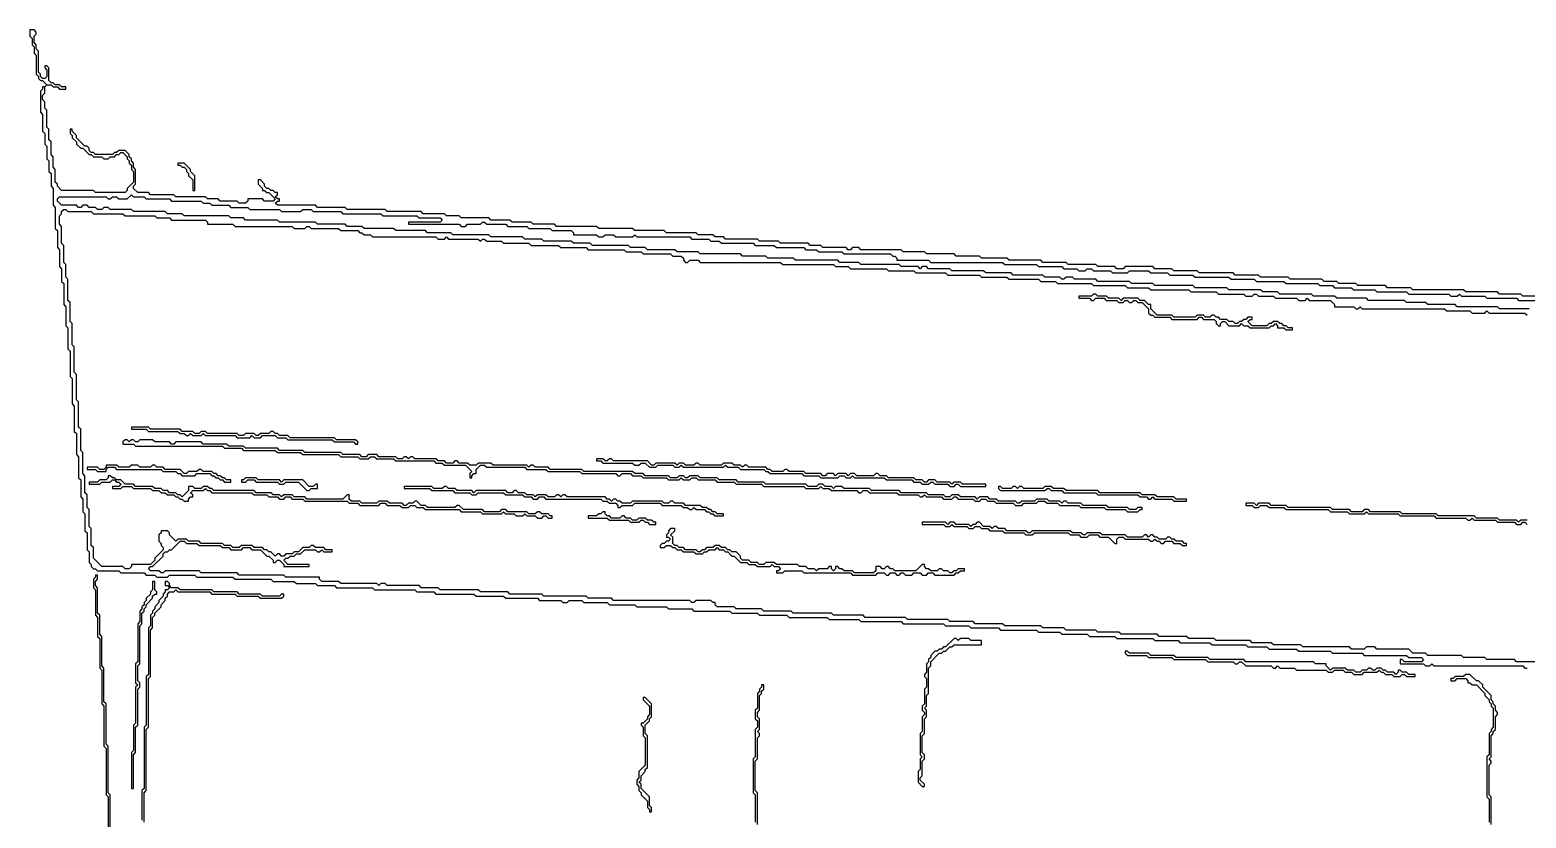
# Model space of a CAD drawing. Header units: metres. Extents: x 0 to 100, y 0 to 129.
# Drawn here: x 66.17 to 83.86, y 47.5 to 56.83 of the extents above; entities that cross this region are included whole.
import ezdxf

# ---------------------------------------------------------------- set-up
doc = ezdxf.new("R2010")
doc.units = ezdxf.units.M

msp = doc.modelspace()

# ---------------------------------------------------------------- linework, layer by layer
for points in [[(66.175, 56.825), (66.175, 56.75), (66.2, 56.725), (66.2, 56.65), (66.225, 56.625), (66.225, 56.55), (66.25, 56.525), (66.25, 56.3), (66.275, 56.275), (66.275, 56.25), (66.3, 56.225), (66.325, 56.225), (66.375, 56.175), (66.35, 56.15), (66.325, 56.15), (66.325, 56.125), (66.3, 56.1), (66.3, 55.85), (66.325, 55.825), (66.325, 55.625), (66.35, 55.6), (66.35, 55.475), (66.375, 55.45), (66.375, 55.3), (66.4, 55.275), (66.4, 55.15), (66.425, 55.125), (66.425, 54.975), (66.45, 54.95), (66.45, 54.75), (66.475, 54.725), (66.475, 54.475), (66.5, 54.45), (66.5, 54.25), (66.525, 54.225), (66.525, 54.025), (66.55, 54), (66.55, 53.85), (66.575, 53.825), (66.575, 53.575), (66.6, 53.55), (66.6, 53.325), (66.625, 53.3), (66.625, 53.05), (66.65, 53.025), (66.65, 52.725), (66.675, 52.7), (66.675, 52.4), (66.7, 52.375), (66.7, 52.075), (66.725, 52.05), (66.725, 51.8), (66.75, 51.775), (66.75, 51.525), (66.775, 51.5), (66.775, 51.3), (66.8, 51.275), (66.8, 51.125), (66.825, 51.1), (66.825, 50.9), (66.85, 50.875), (66.85, 50.675), (66.875, 50.65), (66.875, 50.525), (66.9, 50.5), (66.9, 50.475), (66.925, 50.45), (66.95, 50.45), (66.975, 50.425), (67.225, 50.425), (67.25, 50.4), (67.525, 50.4), (67.55, 50.375), (67.65, 50.375), (67.675, 50.35), (67.8, 50.35), (67.825, 50.375), (68.125, 50.375), (68.15, 50.35), (68.575, 50.35), (68.6, 50.325), (69.025, 50.325), (69.05, 50.3), (69.3, 50.3), (69.325, 50.275), (69.55, 50.275), (69.575, 50.25), (69.775, 50.25), (69.8, 50.225), (70.225, 50.225), (70.25, 50.2), (70.725, 50.2), (70.75, 50.175), (70.95, 50.175), (70.975, 50.15), (71.425, 50.15), (71.45, 50.125), (71.775, 50.125), (71.8, 50.1), (72.175, 50.1), (72.2, 50.075), (72.45, 50.075), (72.475, 50.05), (72.525, 50.05), (72.55, 50.075), (72.7, 50.075), (72.725, 50.05), (73, 50.05), (73.025, 50.025), (73.325, 50.025), (73.35, 50), (73.7, 50), (73.725, 49.975), (74, 49.975), (74.025, 49.95), (74.45, 49.95), (74.475, 49.925), (74.775, 49.925), (74.8, 49.9), (75.125, 49.9), (75.15, 49.875), (75.6, 49.875), (75.625, 49.85), (75.975, 49.85), (76, 49.825), (76.475, 49.825), (76.5, 49.8), (76.975, 49.8), (77, 49.775), (77.275, 49.775), (77.3, 49.75), (77.625, 49.75), (77.65, 49.725), (78.075, 49.725), (78.1, 49.7), (78.35, 49.7), (78.375, 49.675), (78.675, 49.675), (78.7, 49.65), (79, 49.65), (79.025, 49.625), (79.45, 49.625), (79.475, 49.6), (79.75, 49.6), (79.775, 49.575), (80.125, 49.575), (80.15, 49.55), (80.55, 49.55), (80.575, 49.525), (80.8, 49.525), (80.825, 49.5), (81.15, 49.5), (81.175, 49.475), (81.55, 49.475), (81.575, 49.45), (81.925, 49.45), (81.95, 49.425), (82.45, 49.425), (82.475, 49.4), (82.625, 49.4), (82.65, 49.375), (82.625, 49.35), (82.425, 49.35), (82.4, 49.375), (82.375, 49.375), (82.375, 49.325), (82.65, 49.325), (82.675, 49.3), (82.725, 49.3), (82.75, 49.325), (82.775, 49.3), (83.825, 49.3), (83.85, 49.275), (83.875, 49.275)], [(84.025, 53.675), (83.825, 53.675), (83.8, 53.7), (83.55, 53.7), (83.525, 53.725), (83.15, 53.725), (83.125, 53.75), (82.525, 53.75), (82.5, 53.775), (82.225, 53.775), (82.2, 53.8), (81.875, 53.8), (81.85, 53.825), (81.65, 53.825), (81.625, 53.85), (81.475, 53.85), (81.45, 53.875), (81.075, 53.875), (81.05, 53.9), (80.725, 53.9), (80.7, 53.925), (80.425, 53.925), (80.4, 53.95), (80, 53.95), (79.975, 53.975), (79.7, 53.975), (79.675, 54), (79.475, 54), (79.45, 54.025), (79.125, 54.025), (79.1, 54), (79.025, 54), (79, 54.025), (78.8, 54.025), (78.775, 54.05), (78.45, 54.05), (78.425, 54.075), (78.15, 54.075), (78.125, 54.1), (77.75, 54.1), (77.725, 54.125), (77.425, 54.125), (77.4, 54.15), (77.125, 54.15), (77.1, 54.175), (76.775, 54.175), (76.75, 54.2), (76.5, 54.2), (76.475, 54.225), (76, 54.225), (75.975, 54.25), (75.9, 54.25), (75.875, 54.225), (75.85, 54.225), (75.825, 54.25), (75.55, 54.25), (75.525, 54.275), (75.4, 54.275), (75.375, 54.3), (75.05, 54.3), (75.025, 54.325), (74.8, 54.325), (74.775, 54.35), (74.4, 54.35), (74.375, 54.375), (74.275, 54.375), (74.25, 54.4), (74.075, 54.4), (74.05, 54.425), (73.7, 54.425), (73.675, 54.45), (73.325, 54.45), (73.3, 54.475), (72.9, 54.475), (72.875, 54.5), (72.4, 54.5), (72.375, 54.525), (72.125, 54.525), (72.1, 54.55), (71.875, 54.55), (71.85, 54.575), (71.625, 54.575), (71.6, 54.6), (71.275, 54.6), (71.25, 54.625), (71.1, 54.625), (71.075, 54.65), (70.825, 54.65), (70.8, 54.675), (70.4, 54.675), (70.375, 54.7), (69.925, 54.7), (69.9, 54.725), (69.575, 54.725), (69.55, 54.75), (69.1, 54.75), (69.075, 54.775), (69.1, 54.8), (69.125, 54.8), (69.125, 54.825), (69.1, 54.825), (69.075, 54.85), (69.1, 54.875), (69.1, 54.9), (69.075, 54.9), (69.05, 54.925), (69.025, 54.925), (69, 54.95), (68.975, 54.95), (68.95, 54.975), (68.95, 55), (68.9, 55.05), (68.875, 55.05), (68.875, 55), (68.925, 54.95), (68.925, 54.925), (68.95, 54.925), (68.975, 54.9), (69, 54.9), (69.075, 54.825), (69.05, 54.8), (68.95, 54.8), (68.925, 54.825), (68.75, 54.825), (68.75, 54.8), (68.725, 54.775), (68.65, 54.775), (68.625, 54.8), (68.425, 54.8), (68.4, 54.825), (68.275, 54.825), (68.25, 54.85), (67.9, 54.85), (67.875, 54.875), (67.6, 54.875), (67.575, 54.9), (67.45, 54.9), (67.4, 54.95), (67.4, 54.975), (67.425, 55), (67.425, 55.175), (67.4, 55.2), (67.4, 55.25), (67.375, 55.275), (67.375, 55.3), (67.35, 55.325), (67.35, 55.35), (67.3, 55.4), (67.225, 55.4), (67.2, 55.375), (67.175, 55.375), (67.15, 55.35), (66.95, 55.35), (66.925, 55.375), (66.9, 55.375), (66.875, 55.4), (66.875, 55.425), (66.85, 55.45), (66.825, 55.45), (66.725, 55.55), (66.725, 55.575), (66.675, 55.625), (66.675, 55.65), (66.65, 55.65), (66.65, 55.6), (66.675, 55.575), (66.675, 55.55), (66.725, 55.5), (66.725, 55.475), (66.775, 55.425), (66.8, 55.425), (66.875, 55.35), (66.9, 55.35), (66.925, 55.325), (67.025, 55.325), (67.05, 55.3), (67.1, 55.3), (67.125, 55.325), (67.175, 55.325), (67.2, 55.35), (67.225, 55.35), (67.25, 55.375), (67.275, 55.375), (67.325, 55.325), (67.325, 55.3), (67.35, 55.275), (67.35, 55.25), (67.375, 55.225), (67.375, 55.175), (67.4, 55.15), (67.4, 55.025), (67.325, 54.95), (67.325, 54.925), (67.3, 54.9), (66.95, 54.9), (66.925, 54.925), (66.55, 54.925), (66.5, 54.975), (66.5, 55), (66.475, 55.025), (66.475, 55.175), (66.45, 55.2), (66.45, 55.325), (66.425, 55.35), (66.425, 55.5), (66.4, 55.525), (66.4, 55.65), (66.375, 55.675), (66.375, 55.875), (66.35, 55.9), (66.35, 55.975), (66.325, 56), (66.325, 56.05), (66.35, 56.075), (66.35, 56.15), (66.375, 56.175), (66.425, 56.175), (66.45, 56.15), (66.5, 56.15), (66.525, 56.125), (66.6, 56.125), (66.6, 56.15), (66.55, 56.15), (66.525, 56.175), (66.475, 56.175), (66.45, 56.2), (66.425, 56.2), (66.4, 56.225), (66.4, 56.375), (66.375, 56.4), (66.35, 56.4), (66.35, 56.375), (66.375, 56.35), (66.375, 56.275), (66.35, 56.25), (66.325, 56.25), (66.3, 56.275), (66.3, 56.3), (66.275, 56.325), (66.275, 56.575), (66.25, 56.6), (66.25, 56.65), (66.225, 56.675), (66.225, 56.75), (66.25, 56.775), (66.25, 56.8), (66.225, 56.825), (66.175, 56.825)], [(67.925, 55.25), (67.925, 55.225), (67.95, 55.225), (67.975, 55.2), (68, 55.2), (68.025, 55.175), (68.025, 55.15), (68.05, 55.125), (68.05, 55.1), (68.1, 55.05), (68.1, 54.925), (68.125, 54.925), (68.125, 55.1), (68.075, 55.15), (68.075, 55.175), (68, 55.25), (67.925, 55.25)], [(83.9, 53.525), (83.55, 53.525), (83.525, 53.55), (83.05, 53.55), (83.025, 53.575), (82.7, 53.575), (82.675, 53.6), (82.45, 53.6), (82.425, 53.625), (82, 53.625), (81.975, 53.65), (81.625, 53.65), (81.6, 53.675), (81.35, 53.675), (81.325, 53.7), (80.95, 53.7), (80.925, 53.725), (80.75, 53.725), (80.725, 53.75), (80.35, 53.75), (80.325, 53.775), (79.95, 53.775), (79.925, 53.8), (79.475, 53.8), (79.45, 53.825), (79.2, 53.825), (79.175, 53.85), (78.8, 53.85), (78.775, 53.875), (78.525, 53.875), (78.5, 53.9), (78.425, 53.9), (78.4, 53.875), (78.375, 53.875), (78.35, 53.9), (78.175, 53.9), (78.15, 53.925), (77.8, 53.925), (77.775, 53.95), (77.475, 53.95), (77.45, 53.975), (77.075, 53.975), (77.05, 54), (76.8, 54), (76.775, 54.025), (76.725, 54.025), (76.7, 54), (76.675, 54.025), (76.475, 54.025), (76.45, 54.05), (76, 54.05), (75.975, 54.075), (75.75, 54.075), (75.725, 54.1), (75.225, 54.1), (75.2, 54.125), (74.9, 54.125), (74.875, 54.15), (74.6, 54.15), (74.575, 54.175), (74.1, 54.175), (74.075, 54.2), (73.825, 54.2), (73.8, 54.225), (73.475, 54.225), (73.45, 54.25), (73.275, 54.25), (73.25, 54.275), (72.825, 54.275), (72.8, 54.3), (72.6, 54.3), (72.575, 54.325), (72.25, 54.325), (72.225, 54.35), (72.025, 54.35), (72, 54.375), (71.625, 54.375), (71.6, 54.4), (71.175, 54.4), (71.15, 54.425), (70.875, 54.425), (70.85, 54.45), (70.5, 54.45), (70.475, 54.475), (70.125, 54.475), (70.1, 54.5), (69.925, 54.5), (69.9, 54.525), (69.575, 54.525), (69.55, 54.55), (69.125, 54.55), (69.1, 54.575), (68.725, 54.575), (68.7, 54.6), (68.55, 54.6), (68.525, 54.625), (68, 54.625), (67.975, 54.65), (67.8, 54.65), (67.775, 54.675), (67.4, 54.675), (67.375, 54.7), (67.125, 54.7), (67.1, 54.725), (67.05, 54.725), (67.025, 54.7), (66.975, 54.7), (66.95, 54.725), (66.875, 54.725), (66.85, 54.75), (66.8, 54.75), (66.775, 54.725), (66.75, 54.725), (66.725, 54.75), (66.55, 54.75), (66.5, 54.8), (66.5, 54.825), (66.525, 54.85), (67.075, 54.85), (67.1, 54.825), (67.125, 54.825), (67.15, 54.85), (67.2, 54.85), (67.225, 54.825), (67.325, 54.825), (67.375, 54.875), (67.4, 54.85), (67.525, 54.85), (67.55, 54.825), (67.825, 54.825), (67.85, 54.8), (68.2, 54.8), (68.225, 54.775), (68.3, 54.775), (68.325, 54.75), (68.525, 54.75), (68.55, 54.725), (68.75, 54.725), (68.775, 54.7), (69.125, 54.7), (69.15, 54.675), (69.375, 54.675), (69.4, 54.7), (69.5, 54.7), (69.525, 54.675), (69.85, 54.675), (69.875, 54.65), (70.325, 54.65), (70.35, 54.625), (70.75, 54.625), (70.775, 54.6), (71.025, 54.6), (71.05, 54.575), (71.025, 54.55), (70.65, 54.55), (70.65, 54.525), (71.25, 54.525), (71.275, 54.5), (71.325, 54.5), (71.35, 54.525), (71.5, 54.525), (71.525, 54.55), (71.55, 54.55), (71.575, 54.525), (71.8, 54.525), (71.825, 54.5), (72.05, 54.5), (72.075, 54.475), (72.325, 54.475), (72.35, 54.45), (72.575, 54.45), (72.6, 54.425), (72.6, 54.4), (72.875, 54.4), (72.9, 54.375), (72.95, 54.375), (72.975, 54.4), (73.075, 54.4), (73.1, 54.375), (73.3, 54.375), (73.325, 54.4), (73.35, 54.375), (73.975, 54.375), (74, 54.35), (74.2, 54.35), (74.225, 54.325), (74.325, 54.325), (74.35, 54.3), (74.725, 54.3), (74.75, 54.275), (74.975, 54.275), (75, 54.25), (75.325, 54.25), (75.35, 54.225), (75.475, 54.225), (75.5, 54.2), (75.775, 54.2), (75.8, 54.175), (76.35, 54.175), (76.375, 54.15), (76.4, 54.15), (76.425, 54.125), (76.425, 54.1), (76.8, 54.1), (76.825, 54.075), (77.675, 54.075), (77.7, 54.05), (78.075, 54.05), (78.1, 54.025), (78.375, 54.025), (78.4, 54), (78.55, 54), (78.575, 53.975), (78.65, 53.975), (78.675, 54), (78.725, 54), (78.75, 53.975), (78.95, 53.975), (78.975, 53.95), (79.15, 53.95), (79.175, 53.975), (79.4, 53.975), (79.425, 53.95), (79.625, 53.95), (79.65, 53.925), (79.925, 53.925), (79.95, 53.9), (80.35, 53.9), (80.375, 53.875), (80.65, 53.875), (80.675, 53.85), (81, 53.85), (81.025, 53.825), (81.4, 53.825), (81.425, 53.8), (81.575, 53.8), (81.6, 53.775), (81.8, 53.775), (81.825, 53.75), (82.075, 53.75), (82.1, 53.725), (82.45, 53.725), (82.475, 53.7), (82.95, 53.7), (82.975, 53.675), (83.05, 53.675), (83.075, 53.7), (83.1, 53.675), (83.375, 53.675), (83.4, 53.65), (83.75, 53.65), (83.775, 53.625), (83.975, 53.625)], [(84.225, 49.35), (83.75, 49.35), (83.725, 49.375), (83.4, 49.375), (83.375, 49.4), (83.125, 49.4), (83.1, 49.425), (82.7, 49.425), (82.675, 49.45), (82.525, 49.45), (82.475, 49.5), (82.1, 49.5), (82.075, 49.525), (81.975, 49.525), (81.95, 49.5), (81.8, 49.5), (81.775, 49.525), (81.225, 49.525), (81.2, 49.55), (80.875, 49.55), (80.85, 49.575), (80.625, 49.575), (80.6, 49.6), (80.2, 49.6), (80.175, 49.625), (79.875, 49.625), (79.85, 49.65), (79.525, 49.65), (79.5, 49.675), (79.075, 49.675), (79.05, 49.7), (78.8, 49.7), (78.775, 49.725), (78.425, 49.725), (78.4, 49.75), (78.15, 49.75), (78.125, 49.775), (77.7, 49.775), (77.675, 49.8), (77.35, 49.8), (77.325, 49.825), (77.05, 49.825), (77.025, 49.85), (76.55, 49.85), (76.525, 49.875), (76.05, 49.875), (76.025, 49.9), (75.675, 49.9), (75.65, 49.925), (75.2, 49.925), (75.175, 49.95), (74.85, 49.95), (74.825, 49.975), (74.525, 49.975), (74.5, 50), (74.3, 50), (74.275, 50.025), (74.275, 50.05), (74.25, 50.05), (74.225, 50.075), (74.05, 50.075), (74.025, 50.05), (74, 50.05), (73.975, 50.075), (73.075, 50.075), (73.05, 50.1), (72.775, 50.1), (72.75, 50.125), (72.25, 50.125), (72.225, 50.15), (71.85, 50.15), (71.825, 50.175), (71.5, 50.175), (71.475, 50.2), (71.025, 50.2), (71, 50.225), (70.8, 50.225), (70.775, 50.25), (70.4, 50.25), (70.375, 50.275), (70.325, 50.275), (70.3, 50.25), (70.275, 50.275), (69.85, 50.275), (69.825, 50.3), (69.625, 50.3), (69.6, 50.325), (69.6, 50.35), (69.2, 50.35), (69.175, 50.375), (68.65, 50.375), (68.625, 50.4), (68.2, 50.4), (68.175, 50.425), (67.775, 50.425), (67.75, 50.4), (67.725, 50.4), (67.7, 50.425), (67.6, 50.425), (67.575, 50.45), (67.6, 50.475), (67.625, 50.475), (67.75, 50.6), (67.75, 50.625), (67.775, 50.65), (67.8, 50.65), (67.825, 50.675), (67.85, 50.675), (67.95, 50.775), (68, 50.775), (68.025, 50.75), (68.15, 50.75), (68.175, 50.725), (68.425, 50.725), (68.45, 50.7), (68.525, 50.7), (68.55, 50.675), (68.675, 50.675), (68.7, 50.7), (68.775, 50.7), (68.8, 50.675), (68.9, 50.675), (68.975, 50.6), (69, 50.6), (69.05, 50.55), (69.05, 50.525), (69.075, 50.525), (69.1, 50.55), (69.125, 50.55), (69.175, 50.5), (69.175, 50.475), (69.475, 50.475), (69.475, 50.5), (69.225, 50.5), (69.175, 50.55), (69.2, 50.575), (69.225, 50.575), (69.25, 50.6), (69.3, 50.6), (69.325, 50.625), (69.375, 50.625), (69.425, 50.675), (69.55, 50.675), (69.575, 50.65), (69.6, 50.65), (69.625, 50.675), (69.65, 50.65), (69.75, 50.65), (69.75, 50.675), (69.675, 50.675), (69.65, 50.7), (69.55, 50.7), (69.525, 50.725), (69.5, 50.725), (69.475, 50.7), (69.4, 50.7), (69.35, 50.65), (69.3, 50.65), (69.275, 50.625), (69.2, 50.625), (69.175, 50.6), (69.15, 50.6), (69.125, 50.625), (69.1, 50.625), (69.075, 50.6), (69.025, 50.65), (69, 50.65), (68.975, 50.675), (68.95, 50.675), (68.925, 50.7), (68.825, 50.7), (68.8, 50.725), (68.675, 50.725), (68.65, 50.7), (68.575, 50.7), (68.55, 50.725), (68.475, 50.725), (68.45, 50.75), (68.2, 50.75), (68.175, 50.775), (68.05, 50.775), (68.025, 50.8), (67.925, 50.8), (67.9, 50.775), (67.825, 50.85), (67.825, 50.875), (67.8, 50.9), (67.725, 50.9), (67.725, 50.875), (67.7, 50.85), (67.7, 50.775), (67.725, 50.75), (67.725, 50.725), (67.75, 50.7), (67.75, 50.675), (67.65, 50.575), (67.65, 50.55), (67.6, 50.5), (67.375, 50.5), (67.375, 50.475), (67.35, 50.45), (67.3, 50.45), (67.275, 50.475), (67.025, 50.475), (66.925, 50.575), (66.925, 50.7), (66.9, 50.725), (66.9, 50.925), (66.875, 50.95), (66.875, 51.15), (66.85, 51.175), (66.85, 51.325), (66.825, 51.35), (66.825, 51.55), (66.8, 51.575), (66.8, 51.825), (66.775, 51.85), (66.775, 52.1), (66.75, 52.125), (66.75, 52.425), (66.725, 52.45), (66.725, 52.75), (66.7, 52.775), (66.7, 53.075), (66.675, 53.1), (66.675, 53.35), (66.65, 53.375), (66.65, 53.6), (66.625, 53.625), (66.625, 53.875), (66.6, 53.9), (66.6, 54.05), (66.575, 54.075), (66.575, 54.275), (66.55, 54.3), (66.55, 54.5), (66.525, 54.525), (66.525, 54.625), (66.55, 54.65), (66.55, 54.675), (66.575, 54.7), (66.6, 54.7), (66.625, 54.675), (66.9, 54.675), (66.925, 54.65), (67.275, 54.65), (67.3, 54.625), (67.65, 54.625), (67.675, 54.6), (67.825, 54.6), (67.85, 54.575), (68.25, 54.575), (68.275, 54.55), (68.275, 54.525), (68.575, 54.525), (68.6, 54.5), (69.275, 54.5), (69.3, 54.475), (69.425, 54.475), (69.45, 54.5), (69.475, 54.5), (69.5, 54.475), (69.825, 54.475), (69.85, 54.45), (70.05, 54.45), (70.075, 54.425), (70.1, 54.425), (70.125, 54.4), (70.2, 54.4), (70.225, 54.375), (70.975, 54.375), (71, 54.35), (71.075, 54.35), (71.1, 54.375), (71.125, 54.35), (71.475, 54.35), (71.5, 54.325), (71.525, 54.35), (71.55, 54.35), (71.575, 54.325), (71.75, 54.325), (71.775, 54.3), (72.075, 54.3), (72.1, 54.275), (72.425, 54.275), (72.45, 54.25), (72.75, 54.25), (72.775, 54.225), (73.2, 54.225), (73.225, 54.2), (73.4, 54.2), (73.425, 54.175), (73.75, 54.175), (73.775, 54.15), (73.875, 54.15), (73.9, 54.125), (73.9, 54.1), (73.925, 54.075), (73.95, 54.075), (73.975, 54.1), (74.075, 54.1), (74.1, 54.075), (75.05, 54.075), (75.075, 54.05), (75.675, 54.05), (75.7, 54.025), (75.85, 54.025), (75.875, 54), (76.3, 54), (76.325, 53.975), (76.625, 53.975), (76.65, 53.95), (77, 53.95), (77.025, 53.925), (77.4, 53.925), (77.425, 53.9), (77.725, 53.9), (77.75, 53.875), (78.1, 53.875), (78.125, 53.85), (78.3, 53.85), (78.325, 53.825), (78.725, 53.825), (78.75, 53.8), (79.125, 53.8), (79.15, 53.775), (79.4, 53.775), (79.425, 53.75), (79.875, 53.75), (79.9, 53.725), (80.2, 53.725), (80.225, 53.7), (80.525, 53.7), (80.55, 53.675), (80.625, 53.675), (80.65, 53.7), (80.675, 53.7), (80.7, 53.675), (80.875, 53.675), (80.9, 53.65), (81.15, 53.65), (81.175, 53.625), (81.25, 53.625), (81.275, 53.65), (81.3, 53.625), (81.55, 53.625), (81.6, 53.575), (81.6, 53.55), (81.825, 53.55), (81.85, 53.525), (81.875, 53.525), (81.9, 53.55), (81.925, 53.525), (82.9, 53.525), (82.925, 53.5), (83.2, 53.5), (83.225, 53.475), (83.375, 53.475), (83.4, 53.5), (83.425, 53.475), (83.85, 53.475), (83.875, 53.45)], [(78.75, 53.7), (78.725, 53.675), (78.575, 53.675), (78.575, 53.65), (78.7, 53.65), (78.725, 53.625), (78.75, 53.625), (78.775, 53.65), (78.875, 53.65), (78.9, 53.625), (79.025, 53.625), (79.05, 53.6), (79.1, 53.6), (79.125, 53.625), (79.15, 53.625), (79.175, 53.6), (79.2, 53.6), (79.225, 53.625), (79.25, 53.625), (79.275, 53.6), (79.325, 53.6), (79.4, 53.525), (79.4, 53.475), (79.425, 53.45), (79.45, 53.45), (79.475, 53.425), (79.65, 53.425), (79.675, 53.4), (79.975, 53.4), (80, 53.425), (80.025, 53.425), (80.05, 53.4), (80.175, 53.4), (80.2, 53.375), (80.2, 53.35), (80.225, 53.325), (80.25, 53.325), (80.25, 53.35), (80.275, 53.375), (80.3, 53.375), (80.35, 53.325), (80.475, 53.325), (80.5, 53.35), (80.525, 53.325), (80.575, 53.325), (80.6, 53.3), (80.825, 53.3), (80.85, 53.325), (80.875, 53.325), (80.9, 53.35), (80.925, 53.325), (80.925, 53.3), (81, 53.3), (81.025, 53.275), (81.1, 53.275), (81.1, 53.3), (81.05, 53.3), (81.025, 53.325), (81, 53.325), (80.975, 53.35), (80.95, 53.35), (80.925, 53.375), (80.875, 53.375), (80.85, 53.35), (80.825, 53.35), (80.8, 53.325), (80.625, 53.325), (80.575, 53.375), (80.6, 53.4), (80.625, 53.4), (80.625, 53.425), (80.575, 53.425), (80.55, 53.4), (80.525, 53.4), (80.5, 53.375), (80.475, 53.375), (80.45, 53.35), (80.425, 53.35), (80.4, 53.375), (80.35, 53.375), (80.325, 53.4), (80.25, 53.4), (80.225, 53.425), (80.2, 53.425), (80.175, 53.45), (80.15, 53.45), (80.125, 53.425), (80.075, 53.425), (80.05, 53.45), (79.975, 53.45), (79.95, 53.425), (79.7, 53.425), (79.675, 53.45), (79.5, 53.45), (79.425, 53.525), (79.425, 53.575), (79.4, 53.575), (79.35, 53.625), (79.3, 53.625), (79.275, 53.65), (79.1, 53.65), (79.075, 53.625), (79.05, 53.65), (78.925, 53.65), (78.9, 53.675), (78.8, 53.675), (78.775, 53.7), (78.75, 53.7)], [(67.375, 52.125), (67.375, 52.1), (67.55, 52.1), (67.575, 52.075), (67.925, 52.075), (67.95, 52.05), (68, 52.05), (68.025, 52.025), (68.05, 52.025), (68.075, 52.05), (68.1, 52.025), (68.2, 52.025), (68.225, 52.05), (68.25, 52.025), (68.6, 52.025), (68.625, 52), (68.775, 52), (68.8, 52.025), (68.825, 52), (68.9, 52), (68.925, 52.025), (69.075, 52.025), (69.1, 52), (69.2, 52), (69.225, 51.975), (69.75, 51.975), (69.775, 51.95), (70, 51.95), (70.025, 51.925), (70.05, 51.925), (70.05, 51.95), (70.025, 51.975), (69.8, 51.975), (69.775, 52), (69.25, 52), (69.225, 52.025), (69.125, 52.025), (69.1, 52.05), (69.075, 52.05), (69.05, 52.075), (69.025, 52.075), (69, 52.05), (68.9, 52.05), (68.875, 52.025), (68.85, 52.025), (68.825, 52.05), (68.725, 52.05), (68.7, 52.025), (68.65, 52.025), (68.625, 52.05), (68.275, 52.05), (68.25, 52.075), (68.2, 52.075), (68.175, 52.05), (68.125, 52.05), (68.1, 52.075), (67.975, 52.075), (67.95, 52.1), (67.6, 52.1), (67.575, 52.125), (67.375, 52.125)], [(67.3, 51.975), (67.275, 51.95), (67.275, 51.925), (67.4, 51.925), (67.425, 51.9), (68.45, 51.9), (68.475, 51.875), (68.675, 51.875), (68.7, 51.85), (69.075, 51.85), (69.1, 51.825), (69.375, 51.825), (69.4, 51.8), (69.825, 51.8), (69.85, 51.775), (70.05, 51.775), (70.075, 51.75), (70.175, 51.75), (70.2, 51.775), (70.25, 51.775), (70.275, 51.75), (70.475, 51.75), (70.5, 51.725), (70.95, 51.725), (70.975, 51.7), (71.05, 51.7), (71.075, 51.675), (71.325, 51.675), (71.4, 51.6), (71.375, 51.575), (71.375, 51.525), (71.4, 51.525), (71.4, 51.55), (71.425, 51.575), (71.45, 51.575), (71.45, 51.625), (71.5, 51.675), (71.55, 51.675), (71.575, 51.65), (72.025, 51.65), (72.05, 51.625), (72.275, 51.625), (72.3, 51.6), (72.675, 51.6), (72.7, 51.575), (73.1, 51.575), (73.125, 51.55), (73.15, 51.55), (73.175, 51.575), (73.275, 51.575), (73.3, 51.55), (73.4, 51.55), (73.425, 51.525), (73.7, 51.525), (73.725, 51.5), (73.85, 51.5), (73.875, 51.525), (73.9, 51.5), (73.975, 51.5), (74, 51.525), (74.05, 51.525), (74.075, 51.5), (74.275, 51.5), (74.3, 51.475), (74.5, 51.475), (74.525, 51.45), (74.825, 51.45), (74.85, 51.425), (75.325, 51.425), (75.35, 51.4), (75.5, 51.4), (75.525, 51.425), (75.55, 51.4), (75.625, 51.4), (75.65, 51.375), (75.95, 51.375), (75.975, 51.35), (76, 51.35), (76.025, 51.375), (76.075, 51.375), (76.1, 51.35), (76.425, 51.35), (76.45, 51.325), (76.675, 51.325), (76.7, 51.3), (76.725, 51.3), (76.75, 51.325), (76.775, 51.3), (76.95, 51.3), (76.975, 51.275), (77.075, 51.275), (77.1, 51.3), (77.125, 51.3), (77.15, 51.275), (77.325, 51.275), (77.35, 51.25), (77.4, 51.25), (77.425, 51.275), (77.475, 51.275), (77.5, 51.25), (77.575, 51.25), (77.6, 51.225), (77.8, 51.225), (77.825, 51.2), (77.9, 51.2), (77.925, 51.225), (78.075, 51.225), (78.1, 51.25), (78.175, 51.25), (78.2, 51.225), (78.325, 51.225), (78.35, 51.2), (78.575, 51.2), (78.6, 51.175), (78.875, 51.175), (78.9, 51.15), (79.125, 51.15), (79.15, 51.125), (79.275, 51.125), (79.3, 51.15), (79.325, 51.15), (79.325, 51.175), (79.275, 51.175), (79.25, 51.15), (79.175, 51.15), (79.15, 51.175), (78.925, 51.175), (78.9, 51.2), (78.625, 51.2), (78.6, 51.225), (78.45, 51.225), (78.425, 51.25), (78.4, 51.25), (78.375, 51.225), (78.35, 51.25), (78.225, 51.25), (78.2, 51.275), (78.075, 51.275), (78.05, 51.25), (77.9, 51.25), (77.875, 51.225), (77.85, 51.225), (77.825, 51.25), (77.625, 51.25), (77.6, 51.275), (77.525, 51.275), (77.5, 51.3), (77.4, 51.3), (77.375, 51.275), (77.35, 51.3), (77.175, 51.3), (77.15, 51.325), (77.075, 51.325), (77.05, 51.3), (77, 51.3), (76.975, 51.325), (76.8, 51.325), (76.775, 51.35), (76.475, 51.35), (76.45, 51.375), (76.125, 51.375), (76.1, 51.4), (75.8, 51.4), (75.775, 51.425), (75.7, 51.425), (75.675, 51.4), (75.65, 51.425), (75.575, 51.425), (75.55, 51.45), (75.5, 51.45), (75.475, 51.425), (75.375, 51.425), (75.35, 51.45), (74.875, 51.45), (74.85, 51.475), (74.55, 51.475), (74.525, 51.5), (74.325, 51.5), (74.3, 51.525), (74.1, 51.525), (74.075, 51.55), (73.975, 51.55), (73.95, 51.525), (73.925, 51.525), (73.9, 51.55), (73.85, 51.55), (73.825, 51.525), (73.75, 51.525), (73.725, 51.55), (73.45, 51.55), (73.425, 51.575), (73.325, 51.575), (73.3, 51.6), (72.725, 51.6), (72.7, 51.625), (72.325, 51.625), (72.3, 51.65), (72.15, 51.65), (72.125, 51.675), (72.1, 51.675), (72.075, 51.65), (72.05, 51.675), (71.65, 51.675), (71.625, 51.7), (71.475, 51.7), (71.45, 51.675), (71.375, 51.675), (71.35, 51.7), (71.25, 51.7), (71.225, 51.725), (71.2, 51.725), (71.175, 51.7), (71.1, 51.7), (71.075, 51.725), (71, 51.725), (70.975, 51.75), (70.725, 51.75), (70.7, 51.775), (70.675, 51.775), (70.65, 51.75), (70.625, 51.775), (70.6, 51.775), (70.575, 51.75), (70.525, 51.75), (70.5, 51.775), (70.3, 51.775), (70.275, 51.8), (70.175, 51.8), (70.15, 51.775), (70.1, 51.775), (70.075, 51.8), (69.875, 51.8), (69.85, 51.825), (69.425, 51.825), (69.4, 51.85), (69.125, 51.85), (69.1, 51.875), (68.725, 51.875), (68.7, 51.9), (68.525, 51.9), (68.5, 51.925), (68.225, 51.925), (68.2, 51.95), (67.9, 51.95), (67.875, 51.925), (67.85, 51.925), (67.825, 51.95), (67.65, 51.95), (67.625, 51.975), (67.475, 51.975), (67.45, 51.95), (67.425, 51.95), (67.4, 51.975), (67.375, 51.975), (67.35, 51.95), (67.325, 51.975), (67.3, 51.975)], [(67.075, 51.675), (67.075, 51.65), (67.05, 51.625), (67, 51.625), (66.975, 51.65), (66.85, 51.65), (66.85, 51.625), (66.95, 51.625), (66.975, 51.6), (67.075, 51.6), (67.075, 51.625), (67.1, 51.65), (67.175, 51.65), (67.2, 51.625), (67.725, 51.625), (67.75, 51.6), (67.9, 51.6), (67.925, 51.575), (67.95, 51.575), (67.975, 51.55), (68.125, 51.55), (68.15, 51.575), (68.3, 51.575), (68.325, 51.55), (68.35, 51.55), (68.375, 51.525), (68.4, 51.525), (68.425, 51.5), (68.45, 51.5), (68.475, 51.475), (68.55, 51.475), (68.55, 51.5), (68.5, 51.5), (68.475, 51.525), (68.45, 51.525), (68.425, 51.55), (68.4, 51.55), (68.375, 51.575), (68.35, 51.575), (68.325, 51.6), (68.225, 51.6), (68.2, 51.625), (68.175, 51.625), (68.15, 51.6), (68.05, 51.6), (68.025, 51.575), (68, 51.575), (67.95, 51.625), (67.775, 51.625), (67.75, 51.65), (67.675, 51.65), (67.65, 51.675), (67.625, 51.675), (67.6, 51.65), (67.475, 51.65), (67.45, 51.675), (67.375, 51.675), (67.35, 51.65), (67.225, 51.65), (67.2, 51.675), (67.075, 51.675)], [(72.875, 51.75), (72.875, 51.725), (72.925, 51.725), (72.95, 51.7), (73.3, 51.7), (73.325, 51.675), (73.375, 51.675), (73.4, 51.7), (73.45, 51.7), (73.5, 51.65), (73.575, 51.65), (73.6, 51.675), (73.775, 51.675), (73.8, 51.65), (73.85, 51.65), (73.875, 51.675), (73.9, 51.65), (74.375, 51.65), (74.4, 51.675), (74.425, 51.65), (74.55, 51.65), (74.575, 51.625), (74.85, 51.625), (74.875, 51.6), (74.9, 51.6), (74.925, 51.575), (75.3, 51.575), (75.325, 51.55), (75.5, 51.55), (75.525, 51.525), (75.725, 51.525), (75.75, 51.55), (75.8, 51.55), (75.825, 51.525), (75.875, 51.525), (75.9, 51.55), (75.925, 51.525), (76.275, 51.525), (76.3, 51.5), (76.6, 51.5), (76.625, 51.475), (76.7, 51.475), (76.725, 51.45), (76.8, 51.45), (76.825, 51.475), (76.85, 51.475), (76.875, 51.45), (77.025, 51.45), (77.05, 51.425), (77.1, 51.425), (77.125, 51.45), (77.15, 51.45), (77.175, 51.425), (77.475, 51.425), (77.475, 51.45), (77.2, 51.45), (77.175, 51.475), (77.1, 51.475), (77.075, 51.45), (77.05, 51.475), (76.9, 51.475), (76.875, 51.5), (76.8, 51.5), (76.775, 51.475), (76.75, 51.475), (76.725, 51.5), (76.65, 51.5), (76.625, 51.525), (76.325, 51.525), (76.3, 51.55), (76.225, 51.55), (76.2, 51.575), (76.175, 51.575), (76.15, 51.55), (75.95, 51.55), (75.925, 51.575), (75.875, 51.575), (75.85, 51.55), (75.825, 51.575), (75.725, 51.575), (75.7, 51.55), (75.675, 51.575), (75.6, 51.575), (75.575, 51.55), (75.55, 51.55), (75.525, 51.575), (75.35, 51.575), (75.325, 51.6), (75.15, 51.6), (75.125, 51.625), (75.1, 51.625), (75.075, 51.6), (74.95, 51.6), (74.925, 51.625), (74.9, 51.625), (74.875, 51.65), (74.675, 51.65), (74.65, 51.675), (74.625, 51.675), (74.6, 51.65), (74.575, 51.675), (74.5, 51.675), (74.475, 51.7), (74.375, 51.7), (74.35, 51.675), (74.1, 51.675), (74.075, 51.7), (74.05, 51.7), (74.025, 51.675), (73.925, 51.675), (73.9, 51.7), (73.85, 51.7), (73.825, 51.675), (73.8, 51.7), (73.575, 51.7), (73.55, 51.675), (73.525, 51.675), (73.475, 51.725), (73.075, 51.725), (73.05, 51.75), (73.025, 51.75), (73, 51.725), (72.975, 51.725), (72.95, 51.75), (72.875, 51.75)], [(67.1, 51.55), (67.1, 51.525), (67.075, 51.5), (67, 51.5), (66.975, 51.475), (66.875, 51.475), (66.875, 51.45), (67, 51.45), (67.025, 51.475), (67.125, 51.475), (67.15, 51.5), (67.175, 51.5), (67.2, 51.475), (67.225, 51.475), (67.25, 51.45), (67.225, 51.425), (67.15, 51.425), (67.15, 51.4), (67.25, 51.4), (67.275, 51.425), (67.375, 51.425), (67.4, 51.4), (67.6, 51.4), (67.625, 51.375), (67.7, 51.375), (67.725, 51.35), (67.775, 51.35), (67.8, 51.325), (67.875, 51.325), (67.9, 51.3), (67.925, 51.3), (67.95, 51.275), (67.975, 51.275), (68, 51.25), (68.05, 51.25), (68.05, 51.275), (68.075, 51.3), (68.1, 51.3), (68.1, 51.325), (68.075, 51.35), (68.1, 51.375), (68.225, 51.375), (68.25, 51.4), (68.275, 51.375), (68.3, 51.375), (68.325, 51.35), (68.8, 51.35), (68.825, 51.325), (68.975, 51.325), (69, 51.3), (69.1, 51.3), (69.125, 51.275), (69.175, 51.275), (69.2, 51.3), (69.25, 51.3), (69.275, 51.275), (69.4, 51.275), (69.425, 51.25), (69.925, 51.25), (69.95, 51.225), (70.05, 51.225), (70.075, 51.2), (70.3, 51.2), (70.325, 51.225), (70.375, 51.225), (70.4, 51.2), (70.55, 51.2), (70.575, 51.175), (70.65, 51.175), (70.675, 51.2), (70.725, 51.2), (70.75, 51.175), (70.825, 51.175), (70.85, 51.15), (71.25, 51.15), (71.275, 51.125), (71.5, 51.125), (71.525, 51.1), (71.75, 51.1), (71.775, 51.125), (71.8, 51.1), (71.9, 51.1), (71.925, 51.075), (72, 51.075), (72.025, 51.1), (72.05, 51.075), (72.15, 51.075), (72.175, 51.05), (72.225, 51.05), (72.25, 51.075), (72.275, 51.075), (72.3, 51.05), (72.35, 51.05), (72.35, 51.075), (72.325, 51.075), (72.3, 51.1), (72.225, 51.1), (72.2, 51.125), (72.175, 51.125), (72.15, 51.1), (72.075, 51.1), (72.05, 51.125), (71.825, 51.125), (71.8, 51.15), (71.75, 51.15), (71.725, 51.125), (71.55, 51.125), (71.525, 51.15), (71.3, 51.15), (71.25, 51.2), (71.225, 51.2), (71.2, 51.175), (70.875, 51.175), (70.85, 51.2), (70.8, 51.2), (70.75, 51.25), (70.725, 51.25), (70.7, 51.225), (70.65, 51.225), (70.625, 51.2), (70.6, 51.2), (70.575, 51.225), (70.425, 51.225), (70.4, 51.25), (70.3, 51.25), (70.275, 51.225), (70.1, 51.225), (70.075, 51.25), (69.975, 51.25), (69.95, 51.275), (69.95, 51.325), (69.925, 51.325), (69.875, 51.275), (69.45, 51.275), (69.425, 51.3), (69.3, 51.3), (69.275, 51.325), (69.175, 51.325), (69.15, 51.3), (69.125, 51.325), (69.05, 51.325), (69.025, 51.35), (68.85, 51.35), (68.825, 51.375), (68.35, 51.375), (68.325, 51.4), (68.3, 51.4), (68.275, 51.425), (68.225, 51.425), (68.2, 51.4), (68.125, 51.4), (68.1, 51.425), (68.05, 51.425), (68.05, 51.375), (67.975, 51.3), (67.95, 51.325), (67.925, 51.325), (67.9, 51.35), (67.825, 51.35), (67.8, 51.375), (67.75, 51.375), (67.725, 51.4), (67.65, 51.4), (67.625, 51.425), (67.425, 51.425), (67.4, 51.45), (67.3, 51.45), (67.25, 51.5), (67.2, 51.5), (67.175, 51.525), (67.15, 51.525), (67.125, 51.55), (67.1, 51.55)], [(68.725, 51.525), (68.7, 51.5), (68.675, 51.5), (68.675, 51.475), (68.725, 51.475), (68.75, 51.5), (68.825, 51.5), (68.85, 51.475), (69.1, 51.475), (69.125, 51.45), (69.175, 51.45), (69.2, 51.475), (69.35, 51.475), (69.45, 51.375), (69.475, 51.375), (69.5, 51.4), (69.575, 51.4), (69.575, 51.45), (69.55, 51.45), (69.525, 51.425), (69.475, 51.425), (69.4, 51.5), (69.175, 51.5), (69.15, 51.475), (69.125, 51.5), (68.875, 51.5), (68.85, 51.525), (68.725, 51.525)], [(70.6, 51.425), (70.6, 51.4), (70.9, 51.4), (70.925, 51.375), (71.175, 51.375), (71.2, 51.35), (71.375, 51.35), (71.4, 51.325), (71.45, 51.325), (71.475, 51.35), (71.775, 51.35), (71.8, 51.325), (72, 51.325), (72.025, 51.3), (72.1, 51.3), (72.125, 51.275), (72.175, 51.275), (72.2, 51.3), (72.25, 51.3), (72.275, 51.275), (72.925, 51.275), (72.95, 51.25), (73, 51.25), (73.025, 51.225), (73.1, 51.225), (73.125, 51.2), (73.125, 51.175), (73.15, 51.175), (73.175, 51.2), (73.3, 51.2), (73.325, 51.225), (73.625, 51.225), (73.65, 51.2), (73.875, 51.2), (73.9, 51.175), (73.95, 51.175), (73.975, 51.15), (74, 51.15), (74.025, 51.175), (74.05, 51.15), (74.15, 51.15), (74.175, 51.125), (74.2, 51.125), (74.225, 51.1), (74.25, 51.1), (74.275, 51.075), (74.375, 51.075), (74.375, 51.1), (74.3, 51.1), (74.275, 51.125), (74.25, 51.125), (74.225, 51.15), (74.2, 51.15), (74.175, 51.175), (74.125, 51.175), (74.1, 51.2), (73.925, 51.2), (73.9, 51.225), (73.8, 51.225), (73.775, 51.25), (73.75, 51.25), (73.725, 51.225), (73.675, 51.225), (73.65, 51.25), (73.3, 51.25), (73.275, 51.225), (73.175, 51.225), (73.15, 51.25), (73.125, 51.25), (73.1, 51.275), (73.075, 51.275), (73.05, 51.25), (73.025, 51.275), (73, 51.275), (72.975, 51.3), (72.525, 51.3), (72.5, 51.325), (72.475, 51.325), (72.45, 51.3), (72.425, 51.325), (72.4, 51.325), (72.375, 51.3), (72.3, 51.3), (72.275, 51.325), (72.175, 51.325), (72.15, 51.3), (72.125, 51.325), (72.05, 51.325), (72.025, 51.35), (71.95, 51.35), (71.925, 51.375), (71.9, 51.375), (71.875, 51.35), (71.825, 51.35), (71.8, 51.375), (71.45, 51.375), (71.425, 51.35), (71.4, 51.375), (71.225, 51.375), (71.2, 51.4), (71.125, 51.4), (71.1, 51.425), (71.075, 51.425), (71.05, 51.4), (70.95, 51.4), (70.925, 51.425), (70.6, 51.425)], [(77.625, 51.425), (77.625, 51.4), (77.65, 51.375), (78.175, 51.375), (78.2, 51.4), (78.225, 51.4), (78.25, 51.375), (78.375, 51.375), (78.4, 51.35), (78.775, 51.35), (78.8, 51.325), (79.275, 51.325), (79.3, 51.3), (79.375, 51.3), (79.4, 51.275), (79.425, 51.275), (79.45, 51.3), (79.475, 51.275), (79.675, 51.275), (79.7, 51.25), (79.85, 51.25), (79.85, 51.275), (79.725, 51.275), (79.7, 51.3), (79.5, 51.3), (79.475, 51.325), (79.325, 51.325), (79.3, 51.35), (78.825, 51.35), (78.8, 51.375), (78.425, 51.375), (78.4, 51.4), (78.275, 51.4), (78.25, 51.425), (78.175, 51.425), (78.15, 51.4), (77.925, 51.4), (77.9, 51.425), (77.875, 51.425), (77.85, 51.4), (77.825, 51.425), (77.8, 51.425), (77.775, 51.4), (77.675, 51.4), (77.65, 51.425), (77.625, 51.425)], [(72.95, 51.125), (72.925, 51.1), (72.9, 51.1), (72.875, 51.075), (72.775, 51.075), (72.775, 51.05), (73, 51.05), (73.025, 51.025), (73.25, 51.025), (73.275, 51), (73.375, 51), (73.4, 51.025), (73.425, 51.025), (73.45, 51), (73.475, 51), (73.5, 50.975), (73.575, 50.975), (73.575, 51), (73.55, 51), (73.525, 51.025), (73.475, 51.025), (73.45, 51.05), (73.375, 51.05), (73.35, 51.025), (73.3, 51.025), (73.275, 51.05), (73.225, 51.05), (73.2, 51.075), (73.175, 51.075), (73.15, 51.05), (73.05, 51.05), (73.025, 51.075), (73, 51.075), (72.975, 51.1), (72.975, 51.125), (72.95, 51.125)], [(80.55, 51.225), (80.55, 51.2), (80.625, 51.2), (80.65, 51.175), (80.7, 51.175), (80.725, 51.2), (80.8, 51.2), (80.825, 51.175), (81, 51.175), (81.025, 51.15), (81.525, 51.15), (81.55, 51.125), (81.75, 51.125), (81.775, 51.1), (81.95, 51.1), (81.975, 51.125), (82, 51.1), (82.35, 51.1), (82.375, 51.075), (82.775, 51.075), (82.8, 51.05), (83.15, 51.05), (83.175, 51.025), (83.2, 51.025), (83.225, 51.05), (83.25, 51.025), (83.5, 51.025), (83.525, 51), (83.725, 51), (83.75, 50.975), (83.8, 50.975), (83.825, 51), (83.85, 51), (83.875, 50.975)], [(83.875, 51.025), (83.8, 51.025), (83.775, 51), (83.75, 51.025), (83.55, 51.025), (83.525, 51.05), (83.275, 51.05), (83.25, 51.075), (82.825, 51.075), (82.8, 51.1), (82.4, 51.1), (82.375, 51.125), (82.025, 51.125), (82, 51.15), (81.95, 51.15), (81.925, 51.125), (81.8, 51.125), (81.775, 51.15), (81.575, 51.15), (81.55, 51.175), (81.05, 51.175), (81.025, 51.2), (80.85, 51.2), (80.825, 51.225), (80.7, 51.225), (80.675, 51.2), (80.65, 51.225), (80.55, 51.225)], [(76.725, 51), (76.725, 50.975), (76.975, 50.975), (77, 50.95), (77.05, 50.95), (77.075, 50.975), (77.1, 50.95), (77.25, 50.95), (77.275, 50.925), (77.325, 50.925), (77.35, 50.95), (77.4, 50.95), (77.425, 50.925), (77.5, 50.925), (77.525, 50.9), (77.675, 50.9), (77.7, 50.875), (77.925, 50.875), (77.95, 50.85), (78.025, 50.85), (78.05, 50.875), (78.45, 50.875), (78.475, 50.85), (78.575, 50.85), (78.6, 50.825), (78.675, 50.825), (78.7, 50.85), (78.8, 50.85), (78.825, 50.825), (78.925, 50.825), (79, 50.75), (79.025, 50.75), (79.025, 50.8), (79.05, 50.825), (79.1, 50.825), (79.125, 50.8), (79.4, 50.8), (79.425, 50.775), (79.45, 50.775), (79.475, 50.8), (79.5, 50.775), (79.525, 50.775), (79.55, 50.75), (79.575, 50.75), (79.6, 50.775), (79.675, 50.775), (79.7, 50.75), (79.775, 50.75), (79.8, 50.725), (79.85, 50.725), (79.85, 50.75), (79.825, 50.75), (79.8, 50.775), (79.725, 50.775), (79.7, 50.8), (79.675, 50.8), (79.65, 50.825), (79.625, 50.825), (79.6, 50.8), (79.525, 50.8), (79.5, 50.825), (79.475, 50.825), (79.45, 50.85), (79.425, 50.85), (79.4, 50.825), (79.375, 50.85), (79.35, 50.85), (79.325, 50.825), (79.15, 50.825), (79.125, 50.85), (78.85, 50.85), (78.825, 50.875), (78.675, 50.875), (78.65, 50.85), (78.625, 50.85), (78.6, 50.875), (78.5, 50.875), (78.475, 50.9), (78.025, 50.9), (78, 50.875), (77.975, 50.875), (77.95, 50.9), (77.725, 50.9), (77.7, 50.925), (77.625, 50.925), (77.6, 50.95), (77.575, 50.95), (77.55, 50.925), (77.525, 50.95), (77.45, 50.95), (77.4, 51), (77.375, 51), (77.35, 50.975), (77.325, 50.975), (77.3, 50.95), (77.275, 50.975), (77.125, 50.975), (77.1, 51), (77.05, 51), (77.025, 50.975), (77, 51), (76.725, 51)], [(73.75, 50.925), (73.725, 50.9), (73.725, 50.875), (73.7, 50.85), (73.7, 50.825), (73.725, 50.825), (73.75, 50.8), (73.725, 50.775), (73.7, 50.775), (73.675, 50.75), (73.65, 50.75), (73.625, 50.725), (73.625, 50.7), (73.675, 50.7), (73.7, 50.725), (73.75, 50.725), (73.775, 50.7), (73.8, 50.7), (73.825, 50.675), (73.875, 50.675), (73.9, 50.65), (74.025, 50.65), (74.05, 50.625), (74.125, 50.625), (74.15, 50.65), (74.175, 50.65), (74.2, 50.675), (74.275, 50.675), (74.3, 50.7), (74.325, 50.675), (74.375, 50.675), (74.4, 50.65), (74.425, 50.65), (74.475, 50.6), (74.5, 50.6), (74.575, 50.525), (74.65, 50.525), (74.675, 50.5), (74.75, 50.5), (74.775, 50.475), (74.925, 50.475), (74.95, 50.5), (74.975, 50.475), (75.025, 50.475), (75.05, 50.45), (75.025, 50.425), (75, 50.425), (75, 50.4), (75.075, 50.4), (75.1, 50.425), (75.3, 50.425), (75.325, 50.4), (75.875, 50.4), (75.9, 50.375), (76.175, 50.375), (76.2, 50.4), (76.275, 50.4), (76.3, 50.375), (76.325, 50.375), (76.35, 50.4), (76.4, 50.4), (76.425, 50.375), (76.45, 50.375), (76.475, 50.4), (76.5, 50.4), (76.525, 50.375), (76.6, 50.375), (76.625, 50.4), (76.7, 50.4), (76.725, 50.375), (76.775, 50.375), (76.8, 50.4), (76.85, 50.4), (76.875, 50.375), (77.1, 50.375), (77.125, 50.4), (77.15, 50.4), (77.175, 50.425), (77.225, 50.425), (77.225, 50.45), (77.15, 50.45), (77.125, 50.425), (77.1, 50.425), (77.075, 50.4), (77.05, 50.4), (77.025, 50.425), (76.975, 50.425), (76.95, 50.45), (76.925, 50.45), (76.9, 50.425), (76.825, 50.425), (76.8, 50.45), (76.775, 50.45), (76.75, 50.475), (76.75, 50.5), (76.725, 50.5), (76.65, 50.425), (76.4, 50.425), (76.375, 50.45), (76.35, 50.45), (76.325, 50.475), (76.3, 50.475), (76.275, 50.45), (76.25, 50.45), (76.225, 50.475), (76.175, 50.475), (76.175, 50.425), (76.15, 50.4), (75.925, 50.4), (75.9, 50.425), (75.8, 50.425), (75.775, 50.45), (75.75, 50.45), (75.725, 50.475), (75.7, 50.475), (75.7, 50.45), (75.675, 50.425), (75.65, 50.45), (75.65, 50.475), (75.625, 50.475), (75.6, 50.45), (75.5, 50.45), (75.475, 50.425), (75.45, 50.45), (75.375, 50.45), (75.35, 50.475), (75.275, 50.475), (75.25, 50.5), (75, 50.5), (74.975, 50.525), (74.875, 50.525), (74.85, 50.5), (74.8, 50.5), (74.775, 50.525), (74.7, 50.525), (74.675, 50.55), (74.6, 50.55), (74.575, 50.575), (74.575, 50.6), (74.525, 50.65), (74.475, 50.65), (74.45, 50.675), (74.425, 50.675), (74.4, 50.7), (74.35, 50.7), (74.325, 50.725), (74.275, 50.725), (74.25, 50.7), (74.175, 50.7), (74.15, 50.675), (74.125, 50.675), (74.1, 50.65), (74.075, 50.65), (74.05, 50.675), (73.925, 50.675), (73.9, 50.7), (73.85, 50.7), (73.825, 50.725), (73.8, 50.725), (73.775, 50.75), (73.775, 50.825), (73.75, 50.85), (73.8, 50.9), (73.8, 50.925), (73.75, 50.925)], [(66.95, 50.375), (66.95, 50.35), (66.925, 50.325), (66.925, 50.225), (66.95, 50.2), (66.95, 49.9), (66.975, 49.875), (66.975, 49.65), (67, 49.625), (67, 49.275), (67.025, 49.25), (67.025, 48.85), (67.05, 48.825), (67.05, 48.35), (67.075, 48.325), (67.075, 47.775), (67.1, 47.75), (67.1, 47.175)], [(67.125, 47.2), (67.125, 47.775), (67.1, 47.8), (67.1, 48.35), (67.075, 48.375), (67.075, 48.85), (67.05, 48.875), (67.05, 49.275), (67.025, 49.3), (67.025, 49.65), (67, 49.675), (67, 49.9), (66.975, 49.925), (66.975, 50.225), (66.95, 50.25), (66.95, 50.3), (66.975, 50.325), (66.975, 50.375), (66.95, 50.375)], [(67.625, 50.3), (67.625, 50.2), (67.6, 50.175), (67.6, 50.15), (67.55, 50.1), (67.55, 50.075), (67.525, 50.05), (67.525, 50.025), (67.5, 50), (67.5, 49.975), (67.475, 49.95), (67.475, 49.825), (67.45, 49.8), (67.45, 49.35), (67.425, 49.325), (67.425, 49.1), (67.45, 49.075), (67.425, 49.05), (67.425, 48.625), (67.4, 48.6), (67.4, 48.3), (67.375, 48.275), (67.375, 47.85), (67.4, 47.85), (67.4, 48.25), (67.425, 48.275), (67.425, 48.575), (67.45, 48.6), (67.45, 49.025), (67.475, 49.05), (67.475, 49.1), (67.45, 49.125), (67.45, 49.3), (67.475, 49.325), (67.475, 49.775), (67.5, 49.8), (67.5, 49.925), (67.525, 49.95), (67.525, 49.975), (67.55, 50), (67.55, 50.025), (67.625, 50.1), (67.625, 50.125), (67.65, 50.15), (67.675, 50.15), (67.675, 50.175), (67.65, 50.2), (67.65, 50.3), (67.625, 50.3)], [(67.775, 50.3), (67.775, 50.25), (67.8, 50.25), (67.825, 50.225), (67.8, 50.2), (67.775, 50.2), (67.775, 50.175), (67.75, 50.15), (67.75, 50.125), (67.7, 50.075), (67.7, 50.05), (67.65, 50), (67.65, 49.975), (67.625, 49.95), (67.625, 49.925), (67.6, 49.9), (67.6, 49.775), (67.575, 49.75), (67.575, 49.2), (67.55, 49.175), (67.55, 48.6), (67.525, 48.575), (67.525, 47.85), (67.5, 47.825), (67.5, 47.475)], [(67.525, 47.45), (67.525, 47.8), (67.55, 47.825), (67.55, 48.55), (67.575, 48.575), (67.575, 49.15), (67.6, 49.175), (67.6, 49.725), (67.625, 49.75), (67.625, 49.875), (67.65, 49.9), (67.65, 49.925), (67.725, 50), (67.725, 50.025), (67.775, 50.075), (67.775, 50.1), (67.8, 50.125), (67.8, 50.15), (67.825, 50.175), (67.875, 50.175), (67.9, 50.2), (67.925, 50.175), (68.3, 50.175), (68.325, 50.15), (68.6, 50.15), (68.625, 50.125), (68.875, 50.125), (68.9, 50.1), (69.15, 50.1), (69.175, 50.125), (69.175, 50.15), (69.15, 50.15), (69.125, 50.125), (68.925, 50.125), (68.9, 50.15), (68.65, 50.15), (68.625, 50.175), (68.35, 50.175), (68.325, 50.2), (67.95, 50.2), (67.925, 50.225), (67.85, 50.225), (67.825, 50.25), (67.825, 50.275), (67.8, 50.3), (67.775, 50.3)], [(77.1, 49.625), (77, 49.525), (76.975, 49.525), (76.95, 49.5), (76.925, 49.5), (76.9, 49.475), (76.875, 49.475), (76.825, 49.425), (76.825, 49.4), (76.8, 49.375), (76.8, 49.35), (76.775, 49.325), (76.775, 49.225), (76.75, 49.2), (76.75, 49.175), (76.775, 49.15), (76.775, 49.05), (76.75, 49.025), (76.75, 48.85), (76.725, 48.825), (76.725, 48.775), (76.75, 48.75), (76.75, 48.725), (76.725, 48.7), (76.725, 48.525), (76.7, 48.5), (76.7, 48.25), (76.725, 48.225), (76.7, 48.2), (76.7, 48.075), (76.675, 48.05), (76.675, 47.925), (76.725, 47.875), (76.75, 47.875), (76.75, 47.9), (76.7, 47.95), (76.7, 47.975), (76.725, 48), (76.725, 48.175), (76.75, 48.2), (76.75, 48.25), (76.725, 48.275), (76.725, 48.475), (76.75, 48.5), (76.75, 48.675), (76.775, 48.7), (76.775, 48.775), (76.75, 48.8), (76.775, 48.825), (76.775, 48.95), (76.8, 48.975), (76.8, 49.275), (76.825, 49.3), (76.825, 49.35), (76.925, 49.45), (76.95, 49.45), (76.975, 49.475), (77, 49.475), (77.05, 49.525), (77.075, 49.525), (77.1, 49.55), (77.425, 49.55), (77.425, 49.6), (77.3, 49.6), (77.275, 49.625), (77.175, 49.625), (77.15, 49.6), (77.125, 49.625), (77.1, 49.625)], [(79.125, 49.475), (79.125, 49.45), (79.15, 49.425), (79.375, 49.425), (79.4, 49.4), (79.675, 49.4), (79.7, 49.375), (80.075, 49.375), (80.1, 49.35), (80.4, 49.35), (80.425, 49.325), (80.45, 49.325), (80.475, 49.35), (80.5, 49.35), (80.55, 49.3), (80.85, 49.3), (80.875, 49.275), (80.9, 49.275), (80.925, 49.3), (80.95, 49.275), (81.125, 49.275), (81.15, 49.25), (81.5, 49.25), (81.525, 49.225), (81.575, 49.225), (81.6, 49.25), (81.7, 49.25), (81.725, 49.225), (81.8, 49.225), (81.825, 49.2), (81.925, 49.2), (81.95, 49.225), (82.1, 49.225), (82.125, 49.25), (82.15, 49.225), (82.175, 49.225), (82.2, 49.2), (82.275, 49.2), (82.3, 49.175), (82.375, 49.175), (82.4, 49.2), (82.425, 49.2), (82.45, 49.175), (82.55, 49.175), (82.55, 49.2), (82.475, 49.2), (82.45, 49.225), (82.4, 49.225), (82.375, 49.25), (82.35, 49.25), (82.35, 49.225), (82.325, 49.2), (82.3, 49.225), (82.225, 49.225), (82.2, 49.25), (82.175, 49.25), (82.15, 49.275), (82.1, 49.275), (82.075, 49.25), (82.05, 49.25), (82.025, 49.275), (82, 49.275), (81.975, 49.25), (81.925, 49.25), (81.9, 49.225), (81.85, 49.225), (81.825, 49.25), (81.75, 49.25), (81.725, 49.275), (81.575, 49.275), (81.55, 49.25), (81.5, 49.3), (81.5, 49.325), (81.375, 49.325), (81.35, 49.35), (80.55, 49.35), (80.525, 49.375), (80.125, 49.375), (80.1, 49.4), (79.725, 49.4), (79.7, 49.425), (79.425, 49.425), (79.4, 49.45), (79.175, 49.45), (79.15, 49.475), (79.125, 49.475)], [(83.15, 49.2), (83.125, 49.175), (83.025, 49.175), (83, 49.15), (82.975, 49.15), (82.975, 49.125), (83.025, 49.125), (83.05, 49.15), (83.15, 49.15), (83.175, 49.125), (83.175, 49.1), (83.2, 49.1), (83.225, 49.075), (83.275, 49.075), (83.375, 48.975), (83.375, 48.95), (83.425, 48.9), (83.425, 48.875), (83.45, 48.85), (83.45, 48.825), (83.475, 48.8), (83.475, 48.575), (83.45, 48.55), (83.45, 48.525), (83.425, 48.5), (83.425, 48.25), (83.4, 48.225), (83.4, 47.75), (83.425, 47.725), (83.425, 47.45)], [(83.45, 47.425), (83.45, 47.75), (83.425, 47.775), (83.425, 48.125), (83.45, 48.15), (83.45, 48.175), (83.425, 48.2), (83.45, 48.225), (83.45, 48.475), (83.475, 48.5), (83.475, 48.525), (83.5, 48.55), (83.5, 48.7), (83.525, 48.725), (83.525, 48.75), (83.5, 48.775), (83.5, 48.825), (83.475, 48.85), (83.475, 48.875), (83.45, 48.9), (83.45, 48.95), (83.35, 49.05), (83.35, 49.075), (83.3, 49.125), (83.275, 49.125), (83.2, 49.2), (83.15, 49.2)], [(74.825, 49.075), (74.825, 49.05), (74.8, 49.025), (74.8, 49), (74.775, 48.975), (74.775, 48.8), (74.75, 48.775), (74.75, 48.675), (74.775, 48.65), (74.775, 48.575), (74.75, 48.55), (74.75, 48.225), (74.725, 48.2), (74.725, 47.8), (74.75, 47.775), (74.75, 47.45)], [(74.775, 47.425), (74.775, 47.8), (74.75, 47.825), (74.75, 48.175), (74.775, 48.2), (74.775, 48.45), (74.8, 48.475), (74.8, 48.5), (74.775, 48.525), (74.8, 48.55), (74.8, 48.675), (74.775, 48.7), (74.775, 48.75), (74.8, 48.775), (74.8, 48.95), (74.825, 48.975), (74.825, 49), (74.85, 49.025), (74.85, 49.075), (74.825, 49.075)], [(73.425, 48.925), (73.425, 48.9), (73.5, 48.825), (73.5, 48.725), (73.475, 48.7), (73.475, 48.675), (73.425, 48.625), (73.4, 48.625), (73.4, 48.6), (73.425, 48.575), (73.425, 48.475), (73.45, 48.45), (73.45, 48.125), (73.375, 48.05), (73.375, 47.975), (73.35, 47.95), (73.35, 47.9), (73.375, 47.875), (73.375, 47.825), (73.4, 47.8), (73.4, 47.775), (73.475, 47.7), (73.475, 47.625), (73.5, 47.6), (73.5, 47.575), (73.525, 47.575), (73.525, 47.625), (73.5, 47.65), (73.5, 47.75), (73.4, 47.85), (73.4, 47.9), (73.375, 47.925), (73.4, 47.95), (73.4, 48), (73.45, 48.05), (73.45, 48.075), (73.475, 48.1), (73.475, 48.475), (73.45, 48.5), (73.45, 48.6), (73.5, 48.65), (73.5, 48.675), (73.525, 48.7), (73.525, 48.85), (73.45, 48.925), (73.425, 48.925)]]:
    msp.add_lwpolyline(points)

doc.saveas('drawing.dxf')
